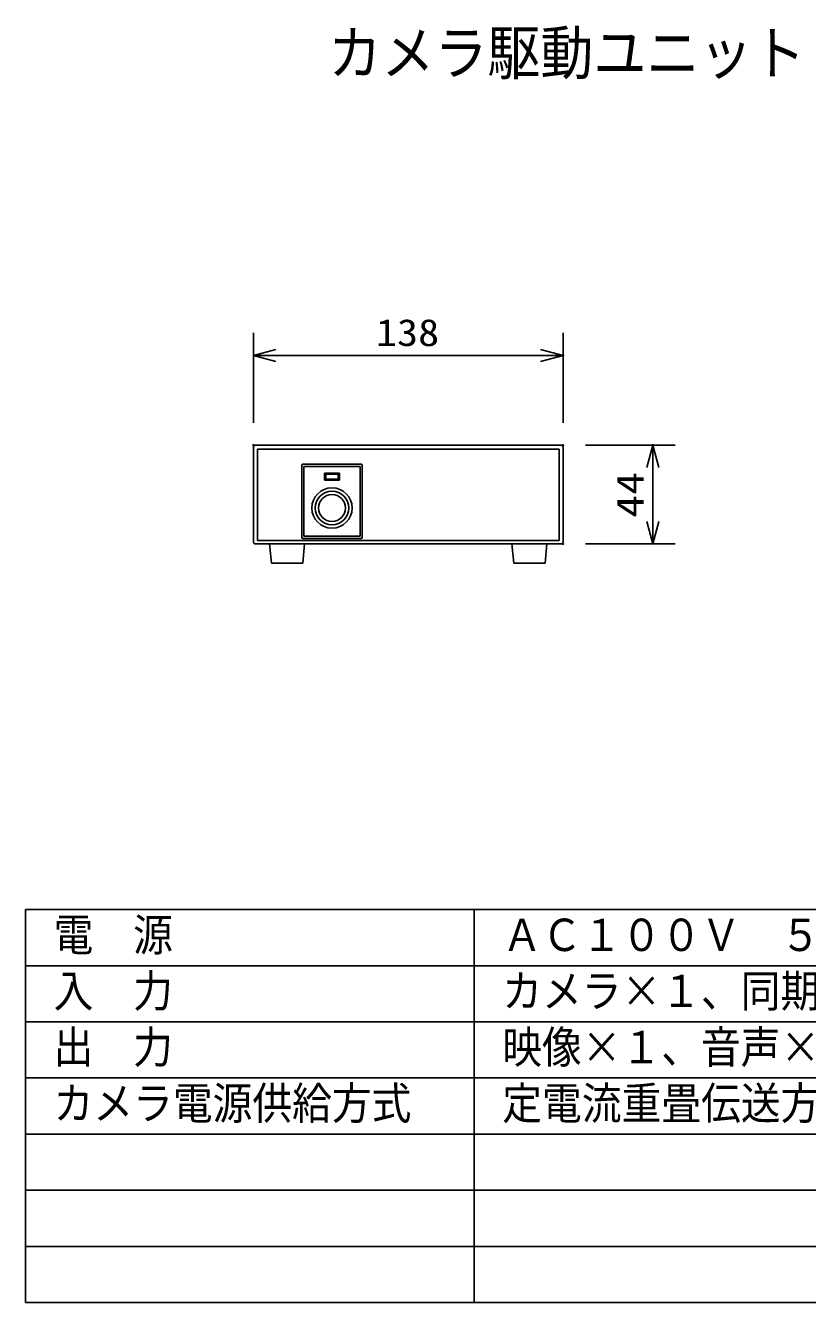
# Model space of a CAD drawing. Units: millimetres, scale not verified. Extents: x -63 to 63, y -57 to 57.
# Drawn here: x -62.5 to 7.2, y -56.5 to 57.3 of the extents above; entities that cross this region are included whole.
import ezdxf
from ezdxf.enums import TextEntityAlignment as Align

# ---------------------------------------------------------------- set-up
doc = ezdxf.new("R2010")
doc.units = ezdxf.units.MM
doc.header["$LTSCALE"] = 0.190236
doc.header["$PDMODE"] = 32
doc.header["$PDSIZE"] = 0.0951
for name, color, linetype in [('0-0_WAKU', 3, 'Continuous'), ('0-1_MOJI1', 7, 'Continuous'), ('0-2_GAIKEI', 1, 'Continuous')]:
    doc.layers.add(name, color=color, linetype=linetype)
doc.styles.add('ＭＳ ゴシック', font='')
doc.styles.get('ＭＳ ゴシック').set_extended_font_data('MS Gothic')

# ---------------------------------------------------------------- blocks, each defined once
blk = doc.blocks.new('_OPEN30')
at = {"layer": '0-1_MOJI1'}
blk.add_line((0, 0), (-1, 0), dxfattribs=at)
blk.add_lwpolyline([(-1, 0.26795), (0, 0), (-1, -0.26795)], dxfattribs=at)

msp = doc.modelspace()

# ---------------------------------------------------------------- linework, layer by layer
at = {"layer": '0-0_WAKU'}
for p, q in [((-42.1808, 21.8849), (-42.1808, 29.8849)), ((-14.5807, 21.8849), (-14.5807, 29.8849)), ((-40.1808, 27.8849), (-16.5807, 27.8849)), ((-12.5768, 19.8815), (-4.5768, 19.8815)), ((-6.5768, 13.0815), (-6.5768, 17.8815)), ((-12.5768, 11.0815), (-4.5768, 11.0815))]:
    msp.add_line(p, q, dxfattribs=at)
at = {"layer": '0-0_WAKU', "color": 4}
for p, q in [((-62.5001, -21.5), (-62.5001, -56.5001)), ((-62.5001, -21.5), (62.5001, -21.5)), ((-22.5, -21.5), (-22.5, -56.5001)), ((62.5001, -56.5001), (-62.5001, -56.5001))]:
    msp.add_line(p, q, dxfattribs=at)
at = {"layer": '0-0_WAKU', "color": 1}
for p, q in [((-62.5001, -26.5), (62.5001, -26.5)), ((-62.5001, -31.5001), (62.5001, -31.5001)), ((-62.5001, -36.5001), (62.5001, -36.5001)), ((-62.5001, -41.5001), (62.5001, -41.5001)), ((-62.5001, -46.5001), (62.5001, -46.5001)), ((-62.5001, -51.5001), (62.5001, -51.5001))]:
    msp.add_line(p, q, dxfattribs=at)
at = {"layer": '0-1_MOJI1'}
for p in [(-14.5807, 27.8849), (-42.1808, 19.8849), (-14.5807, 19.8849), (-14.5768, 19.8815), (-6.5768, 19.8815), (-14.5768, 11.0815)]:
    msp.add_point(p, dxfattribs=at)
at = {"layer": '0-2_GAIKEI', "color": 7}
for p, q in [((-42.1808, 11.2812), (-42.1808, 19.6817)), ((-41.981, 19.8815), (-14.7805, 19.8815)), ((-14.5807, 11.2812), (-14.5807, 19.6817)), ((-41.9808, 11.0815), (-14.7807, 11.0815)), ((-40.7446, 11.0815), (-40.5808, 9.3615)), ((-37.617, 11.0815), (-37.7808, 9.3615)), ((-19.1445, 11.0815), (-18.9807, 9.3615)), ((-16.0169, 11.0815), (-16.1807, 9.3615)), ((-37.7808, 9.3615), (-40.5808, 9.3615)), ((-16.1807, 9.3615), (-18.9807, 9.3615))]:
    msp.add_line(p, q, dxfattribs=at)
at = {"layer": '0-2_GAIKEI'}
for p, q in [((-41.8338, 11.3749), (-41.8338, 19.5345)), ((-41.8338, 19.5345), (-14.9277, 19.5345)), ((-14.9277, 11.3749), (-14.9277, 19.5345)), ((-37.8808, 18.0815), (-37.8808, 11.6815)), ((-32.5808, 18.1815), (-37.7808, 18.1815)), ((-37.6808, 11.7815), (-37.6808, 17.9815)), ((-37.6808, 17.9815), (-32.6808, 17.9815)), ((-35.8608, 17.4015), (-35.8608, 16.7615)), ((-34.5008, 17.4015), (-35.8608, 17.4015)), ((-35.7308, 17.3015), (-35.7308, 16.8615)), ((-34.6308, 17.3015), (-35.7308, 17.3015)), ((-34.6308, 16.8615), (-34.6308, 17.3015)), ((-34.5008, 16.7615), (-34.5008, 17.4015)), ((-32.6808, 17.9815), (-32.6808, 11.7815)), ((-32.4808, 11.6815), (-32.4808, 18.0815)), ((-35.8608, 16.7615), (-34.5008, 16.7615)), ((-35.7308, 16.8615), (-34.6308, 16.8615)), ((-32.5808, 11.5815), (-37.7808, 11.5815)), ((-37.6808, 11.7815), (-32.6808, 11.7815)), ((-41.8338, 11.3749), (-14.9277, 11.3749))]:
    msp.add_line(p, q, dxfattribs=at)
at = {"layer": '0-2_GAIKEI', "color": 7}
for points in [[(-42.1808, 19.6817), (-42.1805, 19.6849), (-42.1803, 19.688), (-42.1801, 19.6912), (-42.1798, 19.6943), (-42.1796, 19.6974), (-42.1793, 19.7006), (-42.179, 19.7037), (-42.1786, 19.7068), (-42.1783, 19.7099), (-42.1779, 19.713), (-42.1774, 19.7161), (-42.1769, 19.7192), (-42.1764, 19.7223), (-42.1758, 19.7253), (-42.1752, 19.7284), (-42.1745, 19.7315), (-42.1737, 19.7345), (-42.1729, 19.7375), (-42.1721, 19.7405), (-42.1711, 19.7435), (-42.1702, 19.7465), (-42.1691, 19.7494), (-42.168, 19.7524), (-42.1669, 19.7553), (-42.1657, 19.7582), (-42.1644, 19.7611), (-42.1632, 19.764), (-42.1618, 19.7668), (-42.1604, 19.7697), (-42.159, 19.7725), (-42.1576, 19.7753), (-42.1561, 19.778), (-42.1545, 19.7808), (-42.1529, 19.7835), (-42.1513, 19.7862), (-42.1497, 19.7888), (-42.148, 19.7915), (-42.1462, 19.7941), (-42.1444, 19.7966)], [(-42.1444, 19.7966), (-42.1426, 19.7992), (-42.1408, 19.8017), (-42.1389, 19.8042), (-42.1369, 19.8067), (-42.135, 19.8091), (-42.1329, 19.8115), (-42.1309, 19.8139), (-42.1288, 19.8162), (-42.1267, 19.8185), (-42.1245, 19.8208), (-42.1223, 19.823), (-42.1201, 19.8252), (-42.1178, 19.8274), (-42.1155, 19.8295), (-42.1132, 19.8316), (-42.1108, 19.8337), (-42.1084, 19.8357), (-42.1059, 19.8377), (-42.1035, 19.8396), (-42.101, 19.8415), (-42.0985, 19.8434), (-42.0959, 19.8452), (-42.0933, 19.847), (-42.0907, 19.8487), (-42.0881, 19.8504), (-42.0854, 19.852), (-42.0827, 19.8537), (-42.08, 19.8552), (-42.0773, 19.8568), (-42.0745, 19.8583), (-42.0717, 19.8597), (-42.0689, 19.8611), (-42.0661, 19.8625), (-42.0632, 19.8638), (-42.0604, 19.8651), (-42.0575, 19.8663), (-42.0546, 19.8675), (-42.0517, 19.8687), (-42.0487, 19.8698)], [(-42.0487, 19.8698), (-42.0457, 19.8708), (-42.0428, 19.8718), (-42.0398, 19.8728), (-42.0368, 19.8737), (-42.0338, 19.8745), (-42.0307, 19.8753), (-42.0277, 19.876), (-42.0246, 19.8767), (-42.0215, 19.8773), (-42.0185, 19.8778), (-42.0154, 19.8783), (-42.0123, 19.8788), (-42.0092, 19.8791), (-42.0061, 19.8795), (-42.003, 19.8798), (-41.9998, 19.8801), (-41.9967, 19.8804), (-41.9936, 19.8806), (-41.9905, 19.8809), (-41.9873, 19.8811), (-41.9842, 19.8813), (-41.981, 19.8815)], [(-14.7805, 19.8815), (-14.7773, 19.8812), (-14.7742, 19.881), (-14.771, 19.8808), (-14.7679, 19.8805), (-14.7648, 19.8803), (-14.7616, 19.88), (-14.7585, 19.8797), (-14.7554, 19.8793), (-14.7523, 19.8789), (-14.7492, 19.8785), (-14.7461, 19.8781), (-14.743, 19.8776), (-14.7399, 19.8771), (-14.7369, 19.8765), (-14.7338, 19.8759), (-14.7307, 19.8752), (-14.7277, 19.8744), (-14.7247, 19.8736), (-14.7217, 19.8728), (-14.7187, 19.8718), (-14.7157, 19.8709), (-14.7128, 19.8698), (-14.7098, 19.8687), (-14.7069, 19.8676), (-14.704, 19.8664), (-14.7011, 19.8652), (-14.6982, 19.8639), (-14.6954, 19.8625), (-14.6925, 19.8612), (-14.6897, 19.8597), (-14.6869, 19.8583), (-14.6842, 19.8568), (-14.6814, 19.8552), (-14.6787, 19.8536), (-14.676, 19.852), (-14.6734, 19.8504), (-14.6708, 19.8487), (-14.6681, 19.8469), (-14.6656, 19.8451)], [(-14.6656, 19.8451), (-14.663, 19.8433), (-14.6605, 19.8415), (-14.658, 19.8396), (-14.6555, 19.8376), (-14.6531, 19.8357), (-14.6507, 19.8336), (-14.6483, 19.8316), (-14.646, 19.8295), (-14.6437, 19.8274), (-14.6414, 19.8252), (-14.6392, 19.823), (-14.637, 19.8208), (-14.6348, 19.8185), (-14.6327, 19.8162), (-14.6306, 19.8139), (-14.6285, 19.8115), (-14.6265, 19.8091), (-14.6245, 19.8066), (-14.6226, 19.8042), (-14.6207, 19.8017), (-14.6188, 19.7992), (-14.617, 19.7966), (-14.6152, 19.794), (-14.6135, 19.7914), (-14.6118, 19.7888), (-14.6102, 19.7861), (-14.6085, 19.7834), (-14.607, 19.7807), (-14.6054, 19.778), (-14.6039, 19.7752), (-14.6025, 19.7724), (-14.6011, 19.7696), (-14.5997, 19.7668), (-14.5984, 19.7639), (-14.5971, 19.7611), (-14.5959, 19.7582), (-14.5947, 19.7553), (-14.5935, 19.7524), (-14.5924, 19.7494)], [(-14.5924, 19.7494), (-14.5914, 19.7464), (-14.5904, 19.7435), (-14.5894, 19.7405), (-14.5885, 19.7375), (-14.5877, 19.7345), (-14.5869, 19.7314), (-14.5862, 19.7284), (-14.5855, 19.7253), (-14.5849, 19.7223), (-14.5844, 19.7192), (-14.5839, 19.7161), (-14.5835, 19.713), (-14.5831, 19.7099), (-14.5827, 19.7068), (-14.5824, 19.7037), (-14.5821, 19.7005), (-14.5818, 19.6974), (-14.5816, 19.6943), (-14.5813, 19.6912), (-14.5811, 19.688), (-14.5809, 19.6849), (-14.5807, 19.6817)], [(-42.18, 11.2734), (-42.1804, 11.2773), (-42.1808, 11.2812)], [(-42.1193, 11.1372), (-42.1221, 11.14), (-42.1249, 11.1428), (-42.1276, 11.1456), (-42.1302, 11.1485), (-42.1328, 11.1515), (-42.1353, 11.1545), (-42.1378, 11.1575), (-42.1402, 11.1606), (-42.1426, 11.1638), (-42.1449, 11.1669), (-42.1471, 11.1702), (-42.1493, 11.1735), (-42.1514, 11.1768), (-42.1535, 11.1802), (-42.1555, 11.1836), (-42.1574, 11.187), (-42.1592, 11.1905), (-42.161, 11.194), (-42.1627, 11.1975), (-42.1643, 11.2011), (-42.1658, 11.2047), (-42.1672, 11.2084), (-42.1686, 11.212), (-42.1698, 11.2157), (-42.171, 11.2195), (-42.1721, 11.2232), (-42.173, 11.227), (-42.1739, 11.2308), (-42.1748, 11.2346), (-42.1755, 11.2384), (-42.1762, 11.2422), (-42.1768, 11.2461), (-42.1774, 11.25), (-42.1779, 11.2538), (-42.1784, 11.2577), (-42.1789, 11.2616), (-42.1793, 11.2655), (-42.1797, 11.2695), (-42.18, 11.2734)], [(-41.9808, 11.0815), (-41.9848, 11.0818), (-41.9887, 11.0822), (-41.9926, 11.0826), (-41.9965, 11.083), (-42.0004, 11.0834), (-42.0043, 11.0838), (-42.0082, 11.0843), (-42.0121, 11.0848), (-42.016, 11.0854), (-42.0198, 11.086), (-42.0237, 11.0867), (-42.0275, 11.0875), (-42.0313, 11.0883), (-42.0351, 11.0892), (-42.0389, 11.0901), (-42.0426, 11.0912), (-42.0463, 11.0924), (-42.05, 11.0936), (-42.0537, 11.095), (-42.0573, 11.0964), (-42.061, 11.0979), (-42.0645, 11.0995), (-42.0681, 11.1012), (-42.0716, 11.103), (-42.0751, 11.1048), (-42.0785, 11.1067), (-42.0819, 11.1087), (-42.0853, 11.1107), (-42.0886, 11.1128), (-42.0919, 11.115), (-42.0952, 11.1173), (-42.0983, 11.1196), (-42.1015, 11.1219), (-42.1046, 11.1243), (-42.1076, 11.1268), (-42.1106, 11.1293), (-42.1136, 11.1319), (-42.1165, 11.1346), (-42.1193, 11.1372)], [(-14.7728, 11.0822), (-14.7767, 11.0818), (-14.7807, 11.0815)], [(-14.6366, 11.1428), (-14.6394, 11.14), (-14.6422, 11.1372), (-14.645, 11.1346), (-14.6479, 11.1319), (-14.6509, 11.1293), (-14.6539, 11.1268), (-14.6569, 11.1243), (-14.66, 11.1219), (-14.6632, 11.1196), (-14.6663, 11.1173), (-14.6696, 11.115), (-14.6729, 11.1128), (-14.6762, 11.1107), (-14.6796, 11.1087), (-14.683, 11.1067), (-14.6864, 11.1048), (-14.6899, 11.103), (-14.6934, 11.1012), (-14.697, 11.0995), (-14.7005, 11.0979), (-14.7042, 11.0964), (-14.7078, 11.095), (-14.7115, 11.0936), (-14.7152, 11.0924), (-14.7189, 11.0912), (-14.7226, 11.0901), (-14.7264, 11.0892), (-14.7302, 11.0883), (-14.734, 11.0875), (-14.7378, 11.0867), (-14.7417, 11.086), (-14.7455, 11.0854), (-14.7494, 11.0848), (-14.7533, 11.0843), (-14.7572, 11.0838), (-14.7611, 11.0834), (-14.765, 11.083), (-14.7689, 11.0826), (-14.7728, 11.0822)], [(-14.5807, 11.2812), (-14.5811, 11.2773), (-14.5815, 11.2734), (-14.5818, 11.2695), (-14.5822, 11.2655), (-14.5826, 11.2616), (-14.5831, 11.2577), (-14.5836, 11.2538), (-14.5841, 11.25), (-14.5847, 11.2461), (-14.5853, 11.2422), (-14.586, 11.2384), (-14.5867, 11.2346), (-14.5876, 11.2308), (-14.5885, 11.227), (-14.5894, 11.2232), (-14.5905, 11.2195), (-14.5917, 11.2157), (-14.5929, 11.212), (-14.5943, 11.2084), (-14.5957, 11.2047), (-14.5972, 11.2011), (-14.5988, 11.1975), (-14.6005, 11.194), (-14.6023, 11.1905), (-14.6041, 11.187), (-14.606, 11.1836), (-14.608, 11.1802), (-14.6101, 11.1768), (-14.6122, 11.1735), (-14.6144, 11.1702), (-14.6166, 11.1669), (-14.6189, 11.1638), (-14.6213, 11.1606), (-14.6237, 11.1575), (-14.6262, 11.1545), (-14.6287, 11.1515), (-14.6313, 11.1485), (-14.6339, 11.1456), (-14.6366, 11.1428)]]:
    msp.add_lwpolyline(points, dxfattribs=at)
at = {"layer": '0-2_GAIKEI'}
for radius in [1.8, 1.5, 1.2]:
    msp.add_circle((-35.1808, 14.2815), radius, dxfattribs=at)
for centre, start, end in [((-37.7808, 18.0815), 90, 180), ((-32.5808, 18.0815), 0, 90), ((-37.7808, 11.6815), 180, 270), ((-32.5808, 11.6815), 270, 0)]:
    msp.add_arc(centre, 0.1, start, end, dxfattribs=at)

# ---------------------------------------------------------------- block references
at = {"layer": '0-0_WAKU', "xscale": 2, "yscale": 2}
for p, rotation in [((-42.1808, 27.8849), 180), ((-6.5768, 19.8815), 90), ((-6.5768, 11.0815), 270)]:
    msp.add_blockref('_OPEN30', p, dxfattribs=dict(at, rotation=rotation))
msp.add_blockref('_OPEN30', (-14.5807, 27.8849), dxfattribs=at)

# ---------------------------------------------------------------- texts
at = {"layer": '0-0_WAKU', "style": 'ＭＳ ゴシック', "width": 1.15}
msp.add_text('138', height=2.406, dxfattribs=at).set_placement((-31.2679, 27.9945), align=Align.BOTTOM_LEFT)
at = {"layer": '0-0_WAKU', "style": 'ＭＳ ゴシック', "width": 1.25}
msp.add_text('44', height=2.406, rotation=90, dxfattribs=at).set_placement((-6.6864, 13.4145), align=Align.BOTTOM_LEFT)
at = {"layer": '0-1_MOJI1', "color": 2, "style": 'ＭＳ ゴシック', "width": 0.9}
for s, height, p in [('カメラ駆動ユニット', 3.848, (-35.5001, 51.7599)), ('電\u3000源\u3000\u3000\u3000', 2.887, (-60.0001, -26.0552)), ('ＡＣ１００Ｖ\u3000５０／６０Ｈｚ\u3000１８Ｗ', 2.887, (-20, -26.0552)), ('入\u3000力\u3000', 2.887, (-60.0001, -31.0552)), ('カメラ×１、同期×１', 2.887, (-20, -31.0552)), ('出\u3000力\u3000\u3000\u3000', 2.887, (-60.0001, -36.0552)), ('映像×１、音声×１、同期×１', 2.887, (-20, -36.0552)), ('カメラ電源供給方式\u3000', 2.887, (-60.0001, -41.0552)), ('定電流重畳伝送方式', 2.887, (-20, -41.0552))]:
    msp.add_text(s, height=height, dxfattribs=at).set_placement(p, align=Align.BOTTOM_LEFT)

doc.saveas('drawing.dxf')
